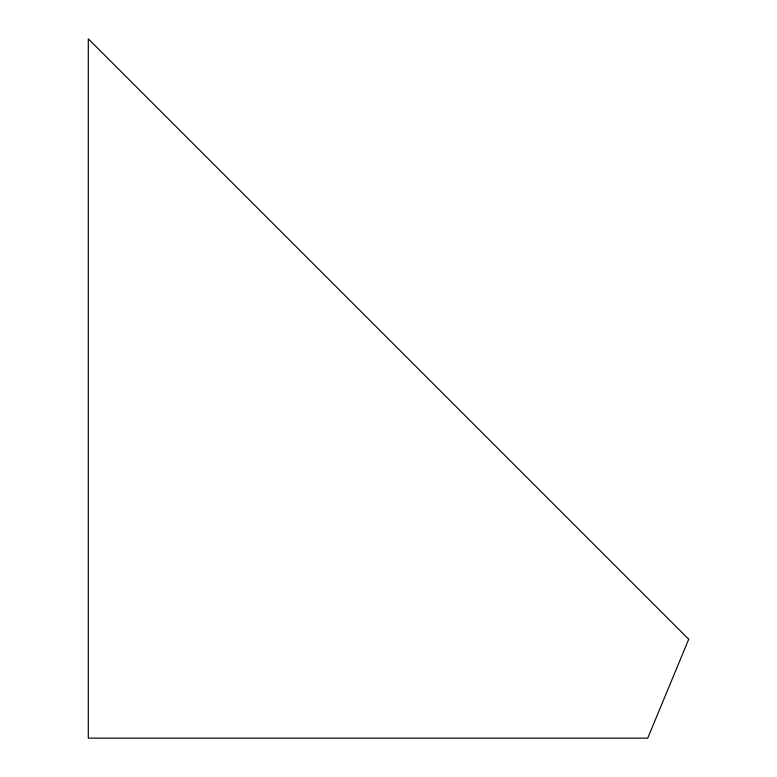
<?xml version="1.0" encoding="UTF-8"?>
<svg xmlns="http://www.w3.org/2000/svg" width="777" height="777" viewBox="0 0 777 777"><rect width="100%" height="100%" fill="white"/><g stroke="black" fill="none" stroke-linecap="round" stroke-linejoin="round"><path stroke-width="1.17" d="M688.704 639.257L647.736 738.15L88.296 738.15L88.296 38.85L688.704 639.257"/></g></svg>
